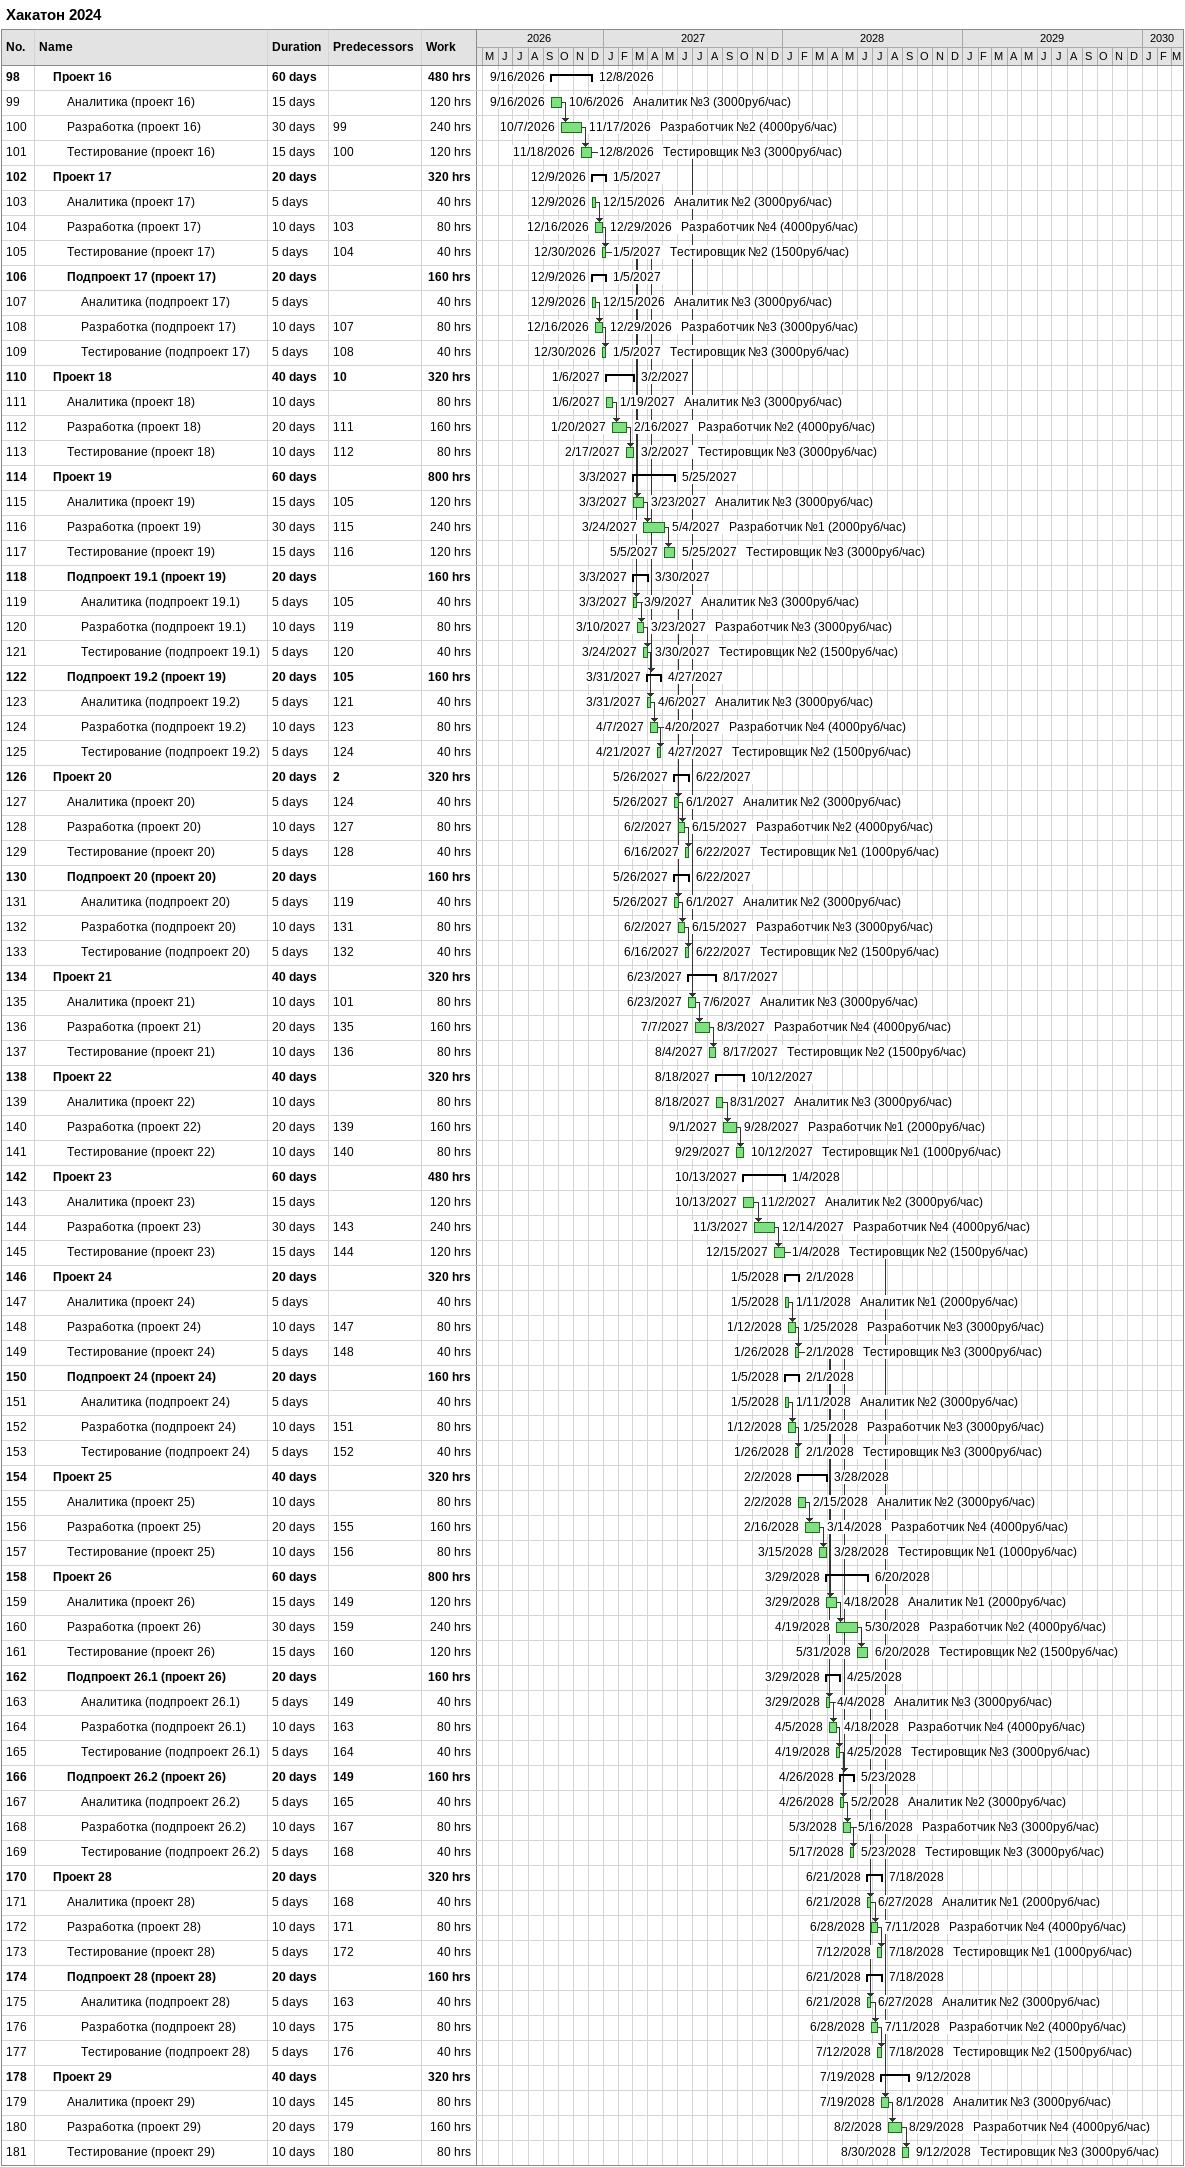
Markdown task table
Хакатон 2024

| ID | Level | Task | Duration | Start | Finish | Predecessors | Resources | Work (h) |
|---|---|---|---|---|---|---|---|---|
| 98 | 2 | **Проект 16** | 60d | 2026-09-16 | 2026-12-08 |  |  | 480 |
| 99 | 3 | Аналитика (проект 16) | 15d | 2026-09-16 | 2026-10-06 |  | Аналитик №3 (3000руб/час) | 120 |
| 100 | 3 | Разработка (проект 16) | 30d | 2026-10-07 | 2026-11-17 | 99 | Разработчик №2 (4000руб/час) | 240 |
| 101 | 3 | Тестирование (проект 16) | 15d | 2026-11-18 | 2026-12-08 | 100 | Тестировщик №3 (3000руб/час) | 120 |
| 102 | 2 | **Проект 17** | 20d | 2026-12-09 | 2027-01-05 |  |  | 320 |
| 103 | 3 | Аналитика (проект 17) | 5d | 2026-12-09 | 2026-12-15 |  | Аналитик №2 (3000руб/час) | 40 |
| 104 | 3 | Разработка (проект 17) | 10d | 2026-12-16 | 2026-12-29 | 103 | Разработчик №4 (4000руб/час) | 80 |
| 105 | 3 | Тестирование (проект 17) | 5d | 2026-12-30 | 2027-01-05 | 104 | Тестировщик №2 (1500руб/час) | 40 |
| 106 | 3 | **Подпроект 17 (проект 17)** | 20d | 2026-12-09 | 2027-01-05 |  |  | 160 |
| 107 | 4 | Аналитика (подпроект 17) | 5d | 2026-12-09 | 2026-12-15 |  | Аналитик №3 (3000руб/час) | 40 |
| 108 | 4 | Разработка (подпроект 17) | 10d | 2026-12-16 | 2026-12-29 | 107 | Разработчик №3 (3000руб/час) | 80 |
| 109 | 4 | Тестирование (подпроект 17) | 5d | 2026-12-30 | 2027-01-05 | 108 | Тестировщик №3 (3000руб/час) | 40 |
| 110 | 2 | **Проект 18** | 40d | 2027-01-06 | 2027-03-02 | 10 |  | 320 |
| 111 | 3 | Аналитика (проект 18) | 10d | 2027-01-06 | 2027-01-19 |  | Аналитик №3 (3000руб/час) | 80 |
| 112 | 3 | Разработка (проект 18) | 20d | 2027-01-20 | 2027-02-16 | 111 | Разработчик №2 (4000руб/час) | 160 |
| 113 | 3 | Тестирование (проект 18) | 10d | 2027-02-17 | 2027-03-02 | 112 | Тестировщик №3 (3000руб/час) | 80 |
| 114 | 2 | **Проект 19** | 60d | 2027-03-03 | 2027-05-25 |  |  | 800 |
| 115 | 3 | Аналитика (проект 19) | 15d | 2027-03-03 | 2027-03-23 | 105 | Аналитик №3 (3000руб/час) | 120 |
| 116 | 3 | Разработка (проект 19) | 30d | 2027-03-24 | 2027-05-04 | 115 | Разработчик №1 (2000руб/час) | 240 |
| 117 | 3 | Тестирование (проект 19) | 15d | 2027-05-05 | 2027-05-25 | 116 | Тестировщик №3 (3000руб/час) | 120 |
| 118 | 3 | **Подпроект 19.1 (проект 19)** | 20d | 2027-03-03 | 2027-03-30 |  |  | 160 |
| 119 | 4 | Аналитика (подпроект 19.1) | 5d | 2027-03-03 | 2027-03-09 | 105 | Аналитик №3 (3000руб/час) | 40 |
| 120 | 4 | Разработка (подпроект 19.1) | 10d | 2027-03-10 | 2027-03-23 | 119 | Разработчик №3 (3000руб/час) | 80 |
| 121 | 4 | Тестирование (подпроект 19.1) | 5d | 2027-03-24 | 2027-03-30 | 120 | Тестировщик №2 (1500руб/час) | 40 |
| 122 | 3 | **Подпроект 19.2 (проект 19)** | 20d | 2027-03-31 | 2027-04-27 | 105 |  | 160 |
| 123 | 4 | Аналитика (подпроект 19.2) | 5d | 2027-03-31 | 2027-04-06 | 121 | Аналитик №3 (3000руб/час) | 40 |
| 124 | 4 | Разработка (подпроект 19.2) | 10d | 2027-04-07 | 2027-04-20 | 123 | Разработчик №4 (4000руб/час) | 80 |
| 125 | 4 | Тестирование (подпроект 19.2) | 5d | 2027-04-21 | 2027-04-27 | 124 | Тестировщик №2 (1500руб/час) | 40 |
| 126 | 2 | **Проект 20** | 20d | 2027-05-26 | 2027-06-22 | 2 |  | 320 |
| 127 | 3 | Аналитика (проект 20) | 5d | 2027-05-26 | 2027-06-01 | 124 | Аналитик №2 (3000руб/час) | 40 |
| 128 | 3 | Разработка (проект 20) | 10d | 2027-06-02 | 2027-06-15 | 127 | Разработчик №2 (4000руб/час) | 80 |
| 129 | 3 | Тестирование (проект 20) | 5d | 2027-06-16 | 2027-06-22 | 128 | Тестировщик №1 (1000руб/час) | 40 |
| 130 | 3 | **Подпроект 20 (проект 20)** | 20d | 2027-05-26 | 2027-06-22 |  |  | 160 |
| 131 | 4 | Аналитика (подпроект 20) | 5d | 2027-05-26 | 2027-06-01 | 119 | Аналитик №2 (3000руб/час) | 40 |
| 132 | 4 | Разработка (подпроект 20) | 10d | 2027-06-02 | 2027-06-15 | 131 | Разработчик №3 (3000руб/час) | 80 |
| 133 | 4 | Тестирование (подпроект 20) | 5d | 2027-06-16 | 2027-06-22 | 132 | Тестировщик №2 (1500руб/час) | 40 |
| 134 | 2 | **Проект 21** | 40d | 2027-06-23 | 2027-08-17 |  |  | 320 |
| 135 | 3 | Аналитика (проект 21) | 10d | 2027-06-23 | 2027-07-06 | 101 | Аналитик №3 (3000руб/час) | 80 |
| 136 | 3 | Разработка (проект 21) | 20d | 2027-07-07 | 2027-08-03 | 135 | Разработчик №4 (4000руб/час) | 160 |
| 137 | 3 | Тестирование (проект 21) | 10d | 2027-08-04 | 2027-08-17 | 136 | Тестировщик №2 (1500руб/час) | 80 |
| 138 | 2 | **Проект 22** | 40d | 2027-08-18 | 2027-10-12 |  |  | 320 |
| 139 | 3 | Аналитика (проект 22) | 10d | 2027-08-18 | 2027-08-31 |  | Аналитик №3 (3000руб/час) | 80 |
| 140 | 3 | Разработка (проект 22) | 20d | 2027-09-01 | 2027-09-28 | 139 | Разработчик №1 (2000руб/час) | 160 |
| 141 | 3 | Тестирование (проект 22) | 10d | 2027-09-29 | 2027-10-12 | 140 | Тестировщик №1 (1000руб/час) | 80 |
| 142 | 2 | **Проект 23** | 60d | 2027-10-13 | 2028-01-04 |  |  | 480 |
| 143 | 3 | Аналитика (проект 23) | 15d | 2027-10-13 | 2027-11-02 |  | Аналитик №2 (3000руб/час) | 120 |
| 144 | 3 | Разработка (проект 23) | 30d | 2027-11-03 | 2027-12-14 | 143 | Разработчик №4 (4000руб/час) | 240 |
| 145 | 3 | Тестирование (проект 23) | 15d | 2027-12-15 | 2028-01-04 | 144 | Тестировщик №2 (1500руб/час) | 120 |
| 146 | 2 | **Проект 24** | 20d | 2028-01-05 | 2028-02-01 |  |  | 320 |
| 147 | 3 | Аналитика (проект 24) | 5d | 2028-01-05 | 2028-01-11 |  | Аналитик №1 (2000руб/час) | 40 |
| 148 | 3 | Разработка (проект 24) | 10d | 2028-01-12 | 2028-01-25 | 147 | Разработчик №3 (3000руб/час) | 80 |
| 149 | 3 | Тестирование (проект 24) | 5d | 2028-01-26 | 2028-02-01 | 148 | Тестировщик №3 (3000руб/час) | 40 |
| 150 | 3 | **Подпроект 24 (проект 24)** | 20d | 2028-01-05 | 2028-02-01 |  |  | 160 |
| 151 | 4 | Аналитика (подпроект 24) | 5d | 2028-01-05 | 2028-01-11 |  | Аналитик №2 (3000руб/час) | 40 |
| 152 | 4 | Разработка (подпроект 24) | 10d | 2028-01-12 | 2028-01-25 | 151 | Разработчик №3 (3000руб/час) | 80 |
| 153 | 4 | Тестирование (подпроект 24) | 5d | 2028-01-26 | 2028-02-01 | 152 | Тестировщик №3 (3000руб/час) | 40 |
| 154 | 2 | **Проект 25** | 40d | 2028-02-02 | 2028-03-28 |  |  | 320 |
| 155 | 3 | Аналитика (проект 25) | 10d | 2028-02-02 | 2028-02-15 |  | Аналитик №2 (3000руб/час) | 80 |
| 156 | 3 | Разработка (проект 25) | 20d | 2028-02-16 | 2028-03-14 | 155 | Разработчик №4 (4000руб/час) | 160 |
| 157 | 3 | Тестирование (проект 25) | 10d | 2028-03-15 | 2028-03-28 | 156 | Тестировщик №1 (1000руб/час) | 80 |
| 158 | 2 | **Проект 26** | 60d | 2028-03-29 | 2028-06-20 |  |  | 800 |
| 159 | 3 | Аналитика (проект 26) | 15d | 2028-03-29 | 2028-04-18 | 149 | Аналитик №1 (2000руб/час) | 120 |
| 160 | 3 | Разработка (проект 26) | 30d | 2028-04-19 | 2028-05-30 | 159 | Разработчик №2 (4000руб/час) | 240 |
| 161 | 3 | Тестирование (проект 26) | 15d | 2028-05-31 | 2028-06-20 | 160 | Тестировщик №2 (1500руб/час) | 120 |
| 162 | 3 | **Подпроект 26.1 (проект 26)** | 20d | 2028-03-29 | 2028-04-25 |  |  | 160 |
| 163 | 4 | Аналитика (подпроект 26.1) | 5d | 2028-03-29 | 2028-04-04 | 149 | Аналитик №3 (3000руб/час) | 40 |
| 164 | 4 | Разработка (подпроект 26.1) | 10d | 2028-04-05 | 2028-04-18 | 163 | Разработчик №4 (4000руб/час) | 80 |
| 165 | 4 | Тестирование (подпроект 26.1) | 5d | 2028-04-19 | 2028-04-25 | 164 | Тестировщик №3 (3000руб/час) | 40 |
| 166 | 3 | **Подпроект 26.2 (проект 26)** | 20d | 2028-04-26 | 2028-05-23 | 149 |  | 160 |
| 167 | 4 | Аналитика (подпроект 26.2) | 5d | 2028-04-26 | 2028-05-02 | 165 | Аналитик №2 (3000руб/час) | 40 |
| 168 | 4 | Разработка (подпроект 26.2) | 10d | 2028-05-03 | 2028-05-16 | 167 | Разработчик №3 (3000руб/час) | 80 |
| 169 | 4 | Тестирование (подпроект 26.2) | 5d | 2028-05-17 | 2028-05-23 | 168 | Тестировщик №3 (3000руб/час) | 40 |
| 170 | 2 | **Проект 28** | 20d | 2028-06-21 | 2028-07-18 |  |  | 320 |
| 171 | 3 | Аналитика (проект 28) | 5d | 2028-06-21 | 2028-06-27 | 168 | Аналитик №1 (2000руб/час) | 40 |
| 172 | 3 | Разработка (проект 28) | 10d | 2028-06-28 | 2028-07-11 | 171 | Разработчик №4 (4000руб/час) | 80 |
| 173 | 3 | Тестирование (проект 28) | 5d | 2028-07-12 | 2028-07-18 | 172 | Тестировщик №1 (1000руб/час) | 40 |
| 174 | 3 | **Подпроект 28 (проект 28)** | 20d | 2028-06-21 | 2028-07-18 |  |  | 160 |
| 175 | 4 | Аналитика (подпроект 28) | 5d | 2028-06-21 | 2028-06-27 | 163 | Аналитик №2 (3000руб/час) | 40 |
| 176 | 4 | Разработка (подпроект 28) | 10d | 2028-06-28 | 2028-07-11 | 175 | Разработчик №2 (4000руб/час) | 80 |
| 177 | 4 | Тестирование (подпроект 28) | 5d | 2028-07-12 | 2028-07-18 | 176 | Тестировщик №2 (1500руб/час) | 40 |
| 178 | 2 | **Проект 29** | 40d | 2028-07-19 | 2028-09-12 |  |  | 320 |
| 179 | 3 | Аналитика (проект 29) | 10d | 2028-07-19 | 2028-08-01 | 145 | Аналитик №3 (3000руб/час) | 80 |
| 180 | 3 | Разработка (проект 29) | 20d | 2028-08-02 | 2028-08-29 | 179 | Разработчик №4 (4000руб/час) | 160 |
| 181 | 3 | Тестирование (проект 29) | 10d | 2028-08-30 | 2028-09-12 | 180 | Тестировщик №3 (3000руб/час) | 80 |
